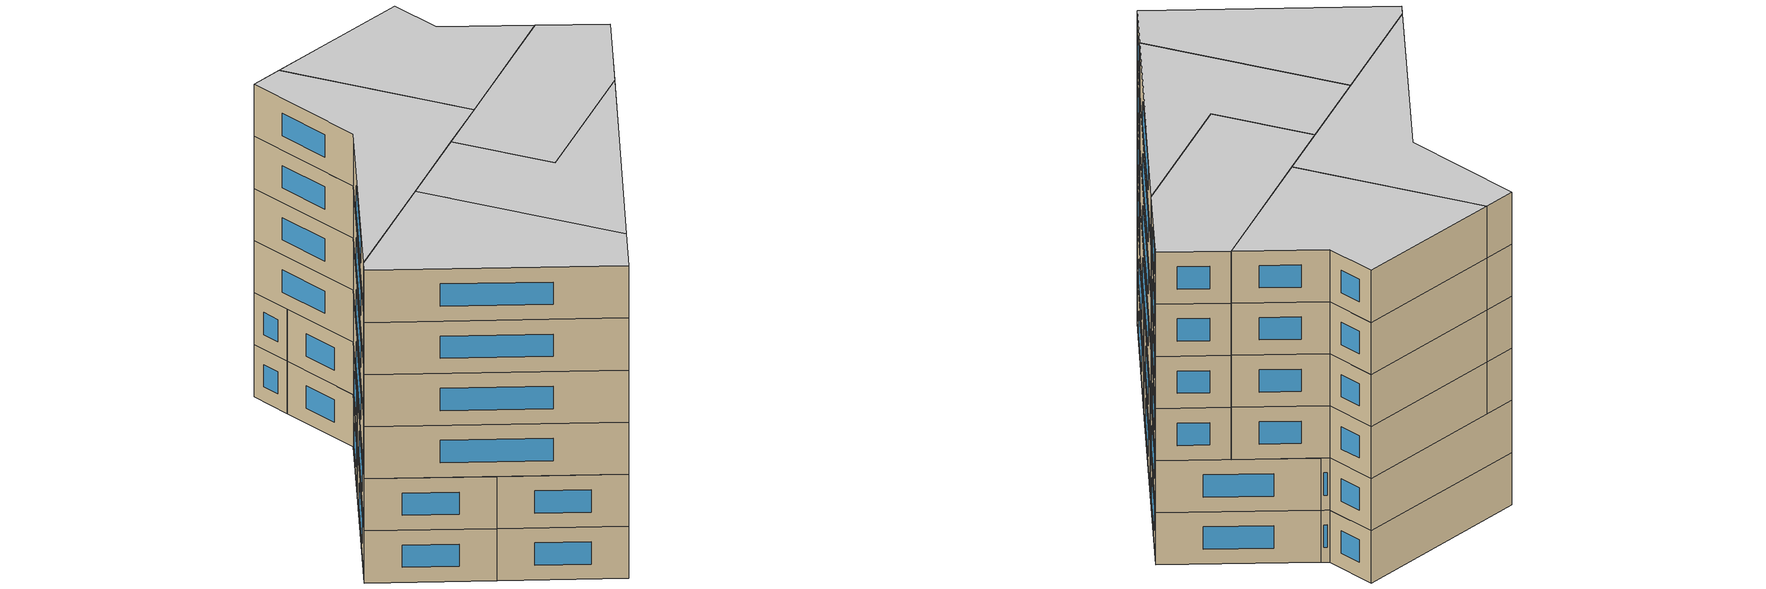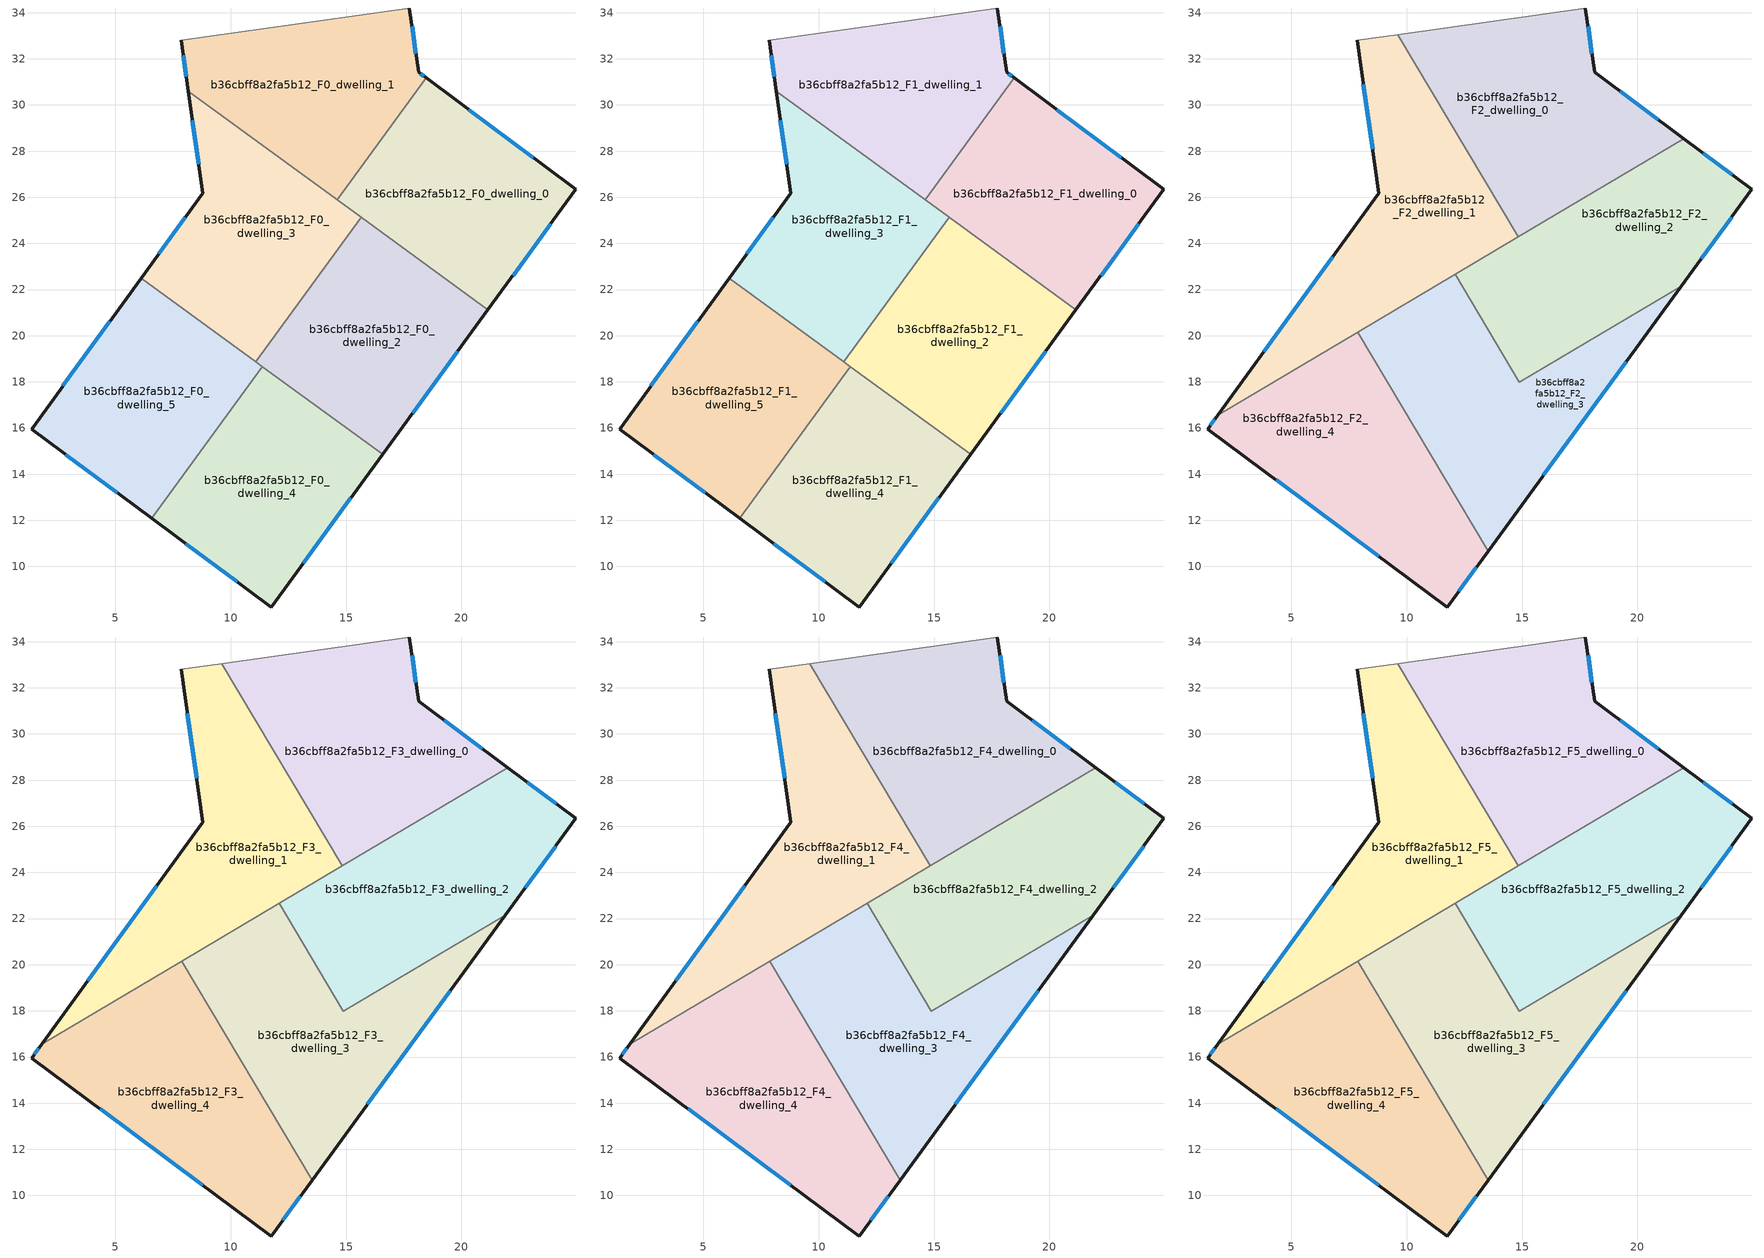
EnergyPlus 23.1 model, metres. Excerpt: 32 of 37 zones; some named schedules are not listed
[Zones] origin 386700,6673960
b36cbff8a2fa5b12_F0_dwelling_0
 floor ground (EU_floor_Construction): 24.96,26.34 21.15,21.12 14.61,25.88 18.47,31.18 z0
 wall outside (EU_wall_Construction): 21.15,21.12 24.96,26.34 18.47,31.18 z0:3
 wall to b36cbff8a2fa5b12_F0_dwelling_1 (EU_wall_Construction): 18.47,31.18 14.61,25.88 z0:3
 wall to b36cbff8a2fa5b12_F0_dwelling_2 (EU_wall_Construction): 15.65,25.12 21.15,21.12 z0:3
 wall to b36cbff8a2fa5b12_F0_dwelling_3 (EU_wall_Construction): 14.61,25.88 15.65,25.12 z0:3
 window (EU_Window_Construction): 23.1,27.72 20.32,29.79 / 22.24,22.61 23.87,24.85 z0.86:2.14
b36cbff8a2fa5b12_F0_dwelling_1
 floor ground (EU_floor_Construction): 17.74,34.2 18.14,31.42 18.47,31.18 14.61,25.88 8.16,30.59 7.84,32.79 z0
 wall outside (EU_wall_Construction): 18.47,31.18 18.14,31.42 17.74,34.2 / 7.84,32.79 8.16,30.59 z0:3
 wall adiabatic (EU_wall_Construction): 17.74,34.2 7.84,32.79 z0:3
 wall to b36cbff8a2fa5b12_F0_dwelling_3 (EU_wall_Construction): 8.16,30.59 14.61,25.88 z0:3
 window (EU_Window_Construction): 18.37,31.25 18.23,31.35 / 7.93,32.16 8.07,31.22 / 18.03,32.22 17.86,33.41 z0.86:2.14
b36cbff8a2fa5b12_F0_dwelling_2
 floor ground (EU_floor_Construction): 21.15,21.12 16.59,14.86 11.09,18.87 15.65,25.12 z0
 wall outside (EU_wall_Construction): 16.59,14.86 21.15,21.12 z0:3
 wall to b36cbff8a2fa5b12_F0_dwelling_3 (EU_wall_Construction): 15.65,25.12 11.09,18.87 z0:3
 wall to b36cbff8a2fa5b12_F0_dwelling_4 (EU_wall_Construction): 11.37,18.66 16.59,14.86 z0:3
 wall to b36cbff8a2fa5b12_F0_dwelling_5 (EU_wall_Construction): 11.09,18.87 11.37,18.66 z0:3
 window (EU_Window_Construction): 17.89,16.65 19.84,19.33 z0.86:2.14
b36cbff8a2fa5b12_F0_dwelling_3
 floor ground (EU_floor_Construction): 15.65,25.12 11.09,18.87 6.11,22.5 8.79,26.18 8.16,30.59 z0
 wall outside (EU_wall_Construction): 8.16,30.59 8.79,26.18 6.11,22.5 z0:3
 wall to b36cbff8a2fa5b12_F0_dwelling_5 (EU_wall_Construction): 6.11,22.5 11.09,18.87 z0:3
 window (EU_Window_Construction): 8.34,29.33 8.61,27.44 / 8.02,25.13 6.88,23.55 z0.86:2.14
b36cbff8a2fa5b12_F0_dwelling_4
 floor ground (EU_floor_Construction): 16.59,14.86 11.76,8.24 6.58,12.09 11.37,18.66 z0
 wall outside (EU_wall_Construction): 6.58,12.09 11.76,8.24 16.59,14.86 z0:3
 wall to b36cbff8a2fa5b12_F0_dwelling_5 (EU_wall_Construction): 11.37,18.66 6.58,12.09 z0:3
 window (EU_Window_Construction): 8.06,10.99 10.28,9.34 / 13.14,10.13 15.21,12.97 z0.86:2.14
b36cbff8a2fa5b12_F0_dwelling_5
 floor ground (EU_floor_Construction): 11.37,18.66 6.58,12.09 1.37,15.95 6.11,22.5 z0
 wall outside (EU_wall_Construction): 6.11,22.5 1.37,15.95 6.58,12.09 z0:3
 window (EU_Window_Construction): 2.86,14.85 5.09,13.19 / 4.76,20.63 2.72,17.82 z0.86:2.14
b36cbff8a2fa5b12_F1_dwelling_0
 floor to b36cbff8a2fa5b12_F0_dwelling_0 (EU_floor_Construction): 24.96,26.34 21.15,21.12 14.61,25.88 18.47,31.18 z3
 wall outside (EU_wall_Construction): 21.15,21.12 24.96,26.34 18.47,31.18 z3:6
 wall to b36cbff8a2fa5b12_F1_dwelling_1 (EU_wall_Construction): 18.47,31.18 14.61,25.88 z3:6
 wall to b36cbff8a2fa5b12_F1_dwelling_2 (EU_wall_Construction): 15.65,25.12 21.15,21.12 z3:6
 wall to b36cbff8a2fa5b12_F1_dwelling_3 (EU_wall_Construction): 14.61,25.88 15.65,25.12 z3:6
 window (EU_Window_Construction): 23.1,27.72 20.32,29.79 / 22.24,22.61 23.87,24.85 z3.86:5.14
b36cbff8a2fa5b12_F1_dwelling_1
 floor to b36cbff8a2fa5b12_F0_dwelling_1 (EU_floor_Construction): 17.74,34.2 18.14,31.42 18.47,31.18 14.61,25.88 8.16,30.59 7.84,32.79 z3
 wall outside (EU_wall_Construction): 18.47,31.18 18.14,31.42 17.74,34.2 / 7.84,32.79 8.16,30.59 z3:6
 wall adiabatic (EU_wall_Construction): 17.74,34.2 7.84,32.79 z3:6
 wall to b36cbff8a2fa5b12_F1_dwelling_3 (EU_wall_Construction): 8.16,30.59 14.61,25.88 z3:6
 window (EU_Window_Construction): 18.37,31.25 18.23,31.35 / 7.93,32.16 8.07,31.22 / 18.03,32.22 17.86,33.41 z3.86:5.14
b36cbff8a2fa5b12_F1_dwelling_2
 floor to b36cbff8a2fa5b12_F0_dwelling_2 (EU_floor_Construction): 21.15,21.12 16.59,14.86 11.09,18.87 15.65,25.12 z3
 wall outside (EU_wall_Construction): 16.59,14.86 21.15,21.12 z3:6
 wall to b36cbff8a2fa5b12_F1_dwelling_3 (EU_wall_Construction): 15.65,25.12 11.09,18.87 z3:6
 wall to b36cbff8a2fa5b12_F1_dwelling_4 (EU_wall_Construction): 11.37,18.66 16.59,14.86 z3:6
 wall to b36cbff8a2fa5b12_F1_dwelling_5 (EU_wall_Construction): 11.09,18.87 11.37,18.66 z3:6
 window (EU_Window_Construction): 17.89,16.65 19.84,19.33 z3.86:5.14
b36cbff8a2fa5b12_F1_dwelling_3
 floor to b36cbff8a2fa5b12_F0_dwelling_3 (EU_floor_Construction): 15.65,25.12 11.09,18.87 6.11,22.5 8.79,26.18 8.16,30.59 z3
 wall outside (EU_wall_Construction): 8.16,30.59 8.79,26.18 6.11,22.5 z3:6
 wall to b36cbff8a2fa5b12_F1_dwelling_5 (EU_wall_Construction): 6.11,22.5 11.09,18.87 z3:6
 window (EU_Window_Construction): 8.34,29.33 8.61,27.44 / 8.02,25.13 6.88,23.55 z3.86:5.14
b36cbff8a2fa5b12_F1_dwelling_4
 floor to b36cbff8a2fa5b12_F0_dwelling_4 (EU_floor_Construction): 16.59,14.86 11.76,8.24 6.58,12.09 11.37,18.66 z3
 wall outside (EU_wall_Construction): 6.58,12.09 11.76,8.24 16.59,14.86 z3:6
 wall to b36cbff8a2fa5b12_F1_dwelling_5 (EU_wall_Construction): 11.37,18.66 6.58,12.09 z3:6
 window (EU_Window_Construction): 8.06,10.99 10.28,9.34 / 13.14,10.13 15.21,12.97 z3.86:5.14
b36cbff8a2fa5b12_F1_dwelling_5
 floor to b36cbff8a2fa5b12_F0_dwelling_5 (EU_floor_Construction): 11.37,18.66 6.58,12.09 1.37,15.95 6.11,22.5 z3
 wall outside (EU_wall_Construction): 6.11,22.5 1.37,15.95 6.58,12.09 z3:6
 window (EU_Window_Construction): 2.86,14.85 5.09,13.19 / 4.76,20.63 2.72,17.82 z3.86:5.14
b36cbff8a2fa5b12_F2_dwelling_0
 floor to b36cbff8a2fa5b12_F1_dwelling_1 (EU_floor_Construction): 17.74,34.2 18.14,31.42 18.47,31.18 14.61,25.88 13.31,26.83 9.62,33.05 z6
 floor to b36cbff8a2fa5b12_F1_dwelling_0 (EU_floor_Construction): 22,28.54 15.92,24.93 14.61,25.88 18.47,31.18 z6
 floor to b36cbff8a2fa5b12_F1_dwelling_2 (EU_floor_Construction): 15.92,24.93 15.2,24.5 15.65,25.12 z6
 floor to b36cbff8a2fa5b12_F1_dwelling_3 (EU_floor_Construction): 15.65,25.12 15.2,24.5 14.82,24.28 13.31,26.83 z6
 wall outside (EU_wall_Construction): 22,28.54 18.14,31.42 17.74,34.2 z6:9
 wall to b36cbff8a2fa5b12_F2_dwelling_1 (EU_wall_Construction): 9.62,33.05 14.82,24.28 z6:9
 wall adiabatic (EU_wall_Construction): 17.74,34.2 9.62,33.05 z6:9
 wall to b36cbff8a2fa5b12_F2_dwelling_2 (EU_wall_Construction): 14.82,24.28 22,28.54 z6:9
 window (EU_Window_Construction): 20.9,29.36 19.24,30.6 / 18.03,32.22 17.86,33.41 z6.86:8.14
b36cbff8a2fa5b12_F2_dwelling_1
 floor to b36cbff8a2fa5b12_F1_dwelling_3 (EU_floor_Construction): 13.31,26.83 14.82,24.28 8.67,20.63 6.12,22.5 8.79,26.18 8.16,30.59 z6
 floor to b36cbff8a2fa5b12_F1_dwelling_1 (EU_floor_Construction): 9.62,33.05 13.31,26.83 8.16,30.59 7.84,32.79 z6
 floor to b36cbff8a2fa5b12_F1_dwelling_5 (EU_floor_Construction): 8.67,20.63 1.8,16.55 6.12,22.5 z6
 wall outside (EU_wall_Construction): 7.84,32.79 8.79,26.18 1.8,16.55 z6:9
 wall adiabatic (EU_wall_Construction): 9.62,33.05 7.84,32.79 z6:9
 wall to b36cbff8a2fa5b12_F2_dwelling_4 (EU_wall_Construction): 1.8,16.55 7.88,20.16 z6:9
 wall to b36cbff8a2fa5b12_F2_dwelling_3 (EU_wall_Construction): 7.89,20.16 12.09,22.66 z6:9
 wall to b36cbff8a2fa5b12_F2_dwelling_2 (EU_wall_Construction): 12.09,22.66 14.82,24.28 z6:9
 window (EU_Window_Construction): 8.11,30.91 8.52,28.07 / 6.79,23.43 3.8,19.3 z6.86:8.14
b36cbff8a2fa5b12_F2_dwelling_2
 floor to b36cbff8a2fa5b12_F1_dwelling_0 (EU_floor_Construction): 24.96,26.34 21.9,22.14 20.71,21.44 15.92,24.93 22,28.54 z6
 floor to b36cbff8a2fa5b12_F1_dwelling_2 (EU_floor_Construction): 20.71,21.44 14.87,17.97 12.88,21.33 15.19,24.5 15.92,24.93 z6
 floor to b36cbff8a2fa5b12_F1_dwelling_3 (EU_floor_Construction): 15.19,24.5 12.88,21.33 12.09,22.66 z6
 wall outside (EU_wall_Construction): 21.9,22.14 24.96,26.34 22,28.54 z6:9
 wall to b36cbff8a2fa5b12_F2_dwelling_3 (EU_wall_Construction): 12.09,22.66 14.87,17.97 21.9,22.14 z6:9
 window (EU_Window_Construction): 22.77,23.34 24.08,25.14 / 24.11,26.97 22.85,27.91 z6.86:8.14
b36cbff8a2fa5b12_F2_dwelling_3
 floor to b36cbff8a2fa5b12_F1_dwelling_2 (EU_floor_Construction): 21.15,21.12 16.59,14.86 11.09,18.87 12.88,21.33 14.87,17.97 20.71,21.44 z6
 floor to b36cbff8a2fa5b12_F1_dwelling_0 (EU_floor_Construction): 21.9,22.14 21.15,21.12 20.71,21.44 z6
 floor to b36cbff8a2fa5b12_F1_dwelling_3 (EU_floor_Construction): 12.09,22.66 12.88,21.33 11.09,18.87 8.67,20.63 z6
 floor to b36cbff8a2fa5b12_F1_dwelling_4 (EU_floor_Construction): 16.59,14.86 13.52,10.66 9.94,16.7 11.37,18.66 z6
 floor to b36cbff8a2fa5b12_F1_dwelling_5 (EU_floor_Construction): 11.37,18.66 9.94,16.7 7.89,20.16 8.67,20.63 z6
 wall outside (EU_wall_Construction): 13.52,10.66 21.9,22.14 z6:9
 wall to b36cbff8a2fa5b12_F2_dwelling_4 (EU_wall_Construction): 7.89,20.16 13.52,10.66 z6:9
 window (EU_Window_Construction): 15.92,13.94 19.51,18.86 z6.86:8.14
b36cbff8a2fa5b12_F2_dwelling_4
 floor to b36cbff8a2fa5b12_F1_dwelling_4 (EU_floor_Construction): 9.94,16.7 13.52,10.66 11.76,8.24 6.58,12.09 z6
 floor to b36cbff8a2fa5b12_F1_dwelling_5 (EU_floor_Construction): 7.89,20.16 9.94,16.7 6.58,12.09 1.37,15.95 1.8,16.55 z6
 wall outside (EU_wall_Construction): 1.8,16.55 1.37,15.95 11.76,8.24 13.52,10.66 z6:9
 window (EU_Window_Construction): 12.26,8.93 13.02,9.97 / 4.34,13.75 8.79,10.45 / 1.68,16.38 1.49,16.12 z6.86:8.14
b36cbff8a2fa5b12_F3_dwelling_0
 floor to b36cbff8a2fa5b12_F2_dwelling_0 (EU_floor_Construction): 17.74,34.2 18.14,31.42 22,28.54 14.82,24.28 9.62,33.05 z9
 wall outside (EU_wall_Construction): 22,28.54 18.14,31.42 17.74,34.2 z9:12
 wall to b36cbff8a2fa5b12_F3_dwelling_1 (EU_wall_Construction): 9.62,33.05 14.82,24.28 z9:12
 wall adiabatic (EU_wall_Construction): 17.74,34.2 9.62,33.05 z9:12
 wall to b36cbff8a2fa5b12_F3_dwelling_2 (EU_wall_Construction): 14.82,24.28 22,28.54 z9:12
 window (EU_Window_Construction): 20.9,29.36 19.24,30.6 / 18.03,32.22 17.86,33.41 z9.86:11.14
b36cbff8a2fa5b12_F3_dwelling_1
 floor to b36cbff8a2fa5b12_F2_dwelling_1 (EU_floor_Construction): 9.62,33.05 14.82,24.28 1.8,16.55 8.79,26.18 7.84,32.79 z9
 wall outside (EU_wall_Construction): 7.84,32.79 8.79,26.18 1.8,16.55 z9:12
 wall adiabatic (EU_wall_Construction): 9.62,33.05 7.84,32.79 z9:12
 wall to b36cbff8a2fa5b12_F3_dwelling_4 (EU_wall_Construction): 1.8,16.55 7.88,20.16 z9:12
 wall to b36cbff8a2fa5b12_F3_dwelling_3 (EU_wall_Construction): 7.89,20.16 12.09,22.66 z9:12
 wall to b36cbff8a2fa5b12_F3_dwelling_2 (EU_wall_Construction): 12.09,22.66 14.82,24.28 z9:12
 window (EU_Window_Construction): 8.11,30.91 8.52,28.07 / 6.79,23.43 3.8,19.3 z9.86:11.14
b36cbff8a2fa5b12_F3_dwelling_2
 floor to b36cbff8a2fa5b12_F2_dwelling_2 (EU_floor_Construction): 24.96,26.34 21.9,22.14 14.87,17.97 12.09,22.66 22,28.54 z9
 wall outside (EU_wall_Construction): 21.9,22.14 24.96,26.34 22,28.54 z9:12
 wall to b36cbff8a2fa5b12_F3_dwelling_3 (EU_wall_Construction): 12.09,22.66 14.87,17.97 21.9,22.14 z9:12
 window (EU_Window_Construction): 22.77,23.34 24.08,25.14 / 24.11,26.97 22.85,27.91 z9.86:11.14
b36cbff8a2fa5b12_F3_dwelling_3
 floor to b36cbff8a2fa5b12_F2_dwelling_3 (EU_floor_Construction): 21.9,22.14 13.52,10.66 7.89,20.16 12.09,22.66 14.87,17.97 z9
 wall outside (EU_wall_Construction): 13.52,10.66 21.9,22.14 z9:12
 wall to b36cbff8a2fa5b12_F3_dwelling_4 (EU_wall_Construction): 7.89,20.16 13.52,10.66 z9:12
 window (EU_Window_Construction): 15.92,13.94 19.51,18.86 z9.86:11.14
b36cbff8a2fa5b12_F3_dwelling_4
 floor to b36cbff8a2fa5b12_F2_dwelling_4 (EU_floor_Construction): 7.89,20.16 13.52,10.66 11.76,8.24 1.37,15.95 1.8,16.55 z9
 wall outside (EU_wall_Construction): 1.8,16.55 1.37,15.95 11.76,8.24 13.52,10.66 z9:12
 window (EU_Window_Construction): 12.26,8.93 13.02,9.97 / 4.34,13.75 8.79,10.45 / 1.68,16.38 1.49,16.12 z9.86:11.14
b36cbff8a2fa5b12_F4_dwelling_0
 floor to b36cbff8a2fa5b12_F3_dwelling_0 (EU_floor_Construction): 17.74,34.2 18.14,31.42 22,28.54 14.82,24.28 9.62,33.05 z12
 wall outside (EU_wall_Construction): 22,28.54 18.14,31.42 17.74,34.2 z12:15
 wall to b36cbff8a2fa5b12_F4_dwelling_1 (EU_wall_Construction): 9.62,33.05 14.82,24.28 z12:15
 wall adiabatic (EU_wall_Construction): 17.74,34.2 9.62,33.05 z12:15
 wall to b36cbff8a2fa5b12_F4_dwelling_2 (EU_wall_Construction): 14.82,24.28 22,28.54 z12:15
 window (EU_Window_Construction): 20.9,29.36 19.24,30.6 / 18.03,32.22 17.86,33.41 z12.86:14.14
b36cbff8a2fa5b12_F4_dwelling_1
 floor to b36cbff8a2fa5b12_F3_dwelling_1 (EU_floor_Construction): 9.62,33.05 14.82,24.28 1.8,16.55 8.79,26.18 7.84,32.79 z12
 wall outside (EU_wall_Construction): 7.84,32.79 8.79,26.18 1.8,16.55 z12:15
 wall adiabatic (EU_wall_Construction): 9.62,33.05 7.84,32.79 z12:15
 wall to b36cbff8a2fa5b12_F4_dwelling_4 (EU_wall_Construction): 1.8,16.55 7.88,20.16 z12:15
 wall to b36cbff8a2fa5b12_F4_dwelling_3 (EU_wall_Construction): 7.89,20.16 12.09,22.66 z12:15
 wall to b36cbff8a2fa5b12_F4_dwelling_2 (EU_wall_Construction): 12.09,22.66 14.82,24.28 z12:15
 window (EU_Window_Construction): 8.11,30.91 8.52,28.07 / 6.79,23.43 3.8,19.3 z12.86:14.14
b36cbff8a2fa5b12_F4_dwelling_2
 floor to b36cbff8a2fa5b12_F3_dwelling_2 (EU_floor_Construction): 24.96,26.34 21.9,22.14 14.87,17.97 12.09,22.66 22,28.54 z12
 wall outside (EU_wall_Construction): 21.9,22.14 24.96,26.34 22,28.54 z12:15
 wall to b36cbff8a2fa5b12_F4_dwelling_3 (EU_wall_Construction): 12.09,22.66 14.87,17.97 21.9,22.14 z12:15
 window (EU_Window_Construction): 22.77,23.34 24.08,25.14 / 24.11,26.97 22.85,27.91 z12.86:14.14
b36cbff8a2fa5b12_F4_dwelling_3
 floor to b36cbff8a2fa5b12_F3_dwelling_3 (EU_floor_Construction): 21.9,22.14 13.52,10.66 7.89,20.16 12.09,22.66 14.87,17.97 z12
 wall outside (EU_wall_Construction): 13.52,10.66 21.9,22.14 z12:15
 wall to b36cbff8a2fa5b12_F4_dwelling_4 (EU_wall_Construction): 7.89,20.16 13.52,10.66 z12:15
 window (EU_Window_Construction): 15.92,13.94 19.51,18.86 z12.86:14.14
b36cbff8a2fa5b12_F4_dwelling_4
 floor to b36cbff8a2fa5b12_F3_dwelling_4 (EU_floor_Construction): 7.89,20.16 13.52,10.66 11.76,8.24 1.37,15.95 1.8,16.55 z12
 wall outside (EU_wall_Construction): 1.8,16.55 1.37,15.95 11.76,8.24 13.52,10.66 z12:15
 window (EU_Window_Construction): 12.26,8.93 13.02,9.97 / 4.34,13.75 8.79,10.45 / 1.68,16.38 1.49,16.12 z12.86:14.14
b36cbff8a2fa5b12_F5_dwelling_0
 floor to b36cbff8a2fa5b12_F4_dwelling_0 (EU_floor_Construction): 17.74,34.2 18.14,31.42 22,28.54 14.82,24.28 9.62,33.05 z15
 wall outside (EU_wall_Construction): 22,28.54 18.14,31.42 17.74,34.2 z15:18
 wall to b36cbff8a2fa5b12_F5_dwelling_1 (EU_wall_Construction): 9.62,33.05 14.82,24.28 z15:18
 wall adiabatic (EU_wall_Construction): 17.74,34.2 9.62,33.05 z15:18
 wall to b36cbff8a2fa5b12_F5_dwelling_2 (EU_wall_Construction): 14.82,24.28 22,28.54 z15:18
 window (EU_Window_Construction): 20.9,29.36 19.24,30.6 / 18.03,32.22 17.86,33.41 z15.86:17.14
 ceiling to b36cbff8a2fa5b12_F6_dwelling_0 (EU_floor_Construction): 22,28.54 18.14,31.42 17.74,34.2 9.62,33.05 14.82,24.28 z18
b36cbff8a2fa5b12_F5_dwelling_1
 floor to b36cbff8a2fa5b12_F4_dwelling_1 (EU_floor_Construction): 9.62,33.05 14.82,24.28 1.8,16.55 8.79,26.18 7.84,32.79 z15
 wall outside (EU_wall_Construction): 7.84,32.79 8.79,26.18 1.8,16.55 z15:18
 wall adiabatic (EU_wall_Construction): 9.62,33.05 7.84,32.79 z15:18
 wall to b36cbff8a2fa5b12_F5_dwelling_4 (EU_wall_Construction): 1.8,16.55 7.88,20.16 z15:18
 wall to b36cbff8a2fa5b12_F5_dwelling_3 (EU_wall_Construction): 7.89,20.16 12.09,22.66 z15:18
 wall to b36cbff8a2fa5b12_F5_dwelling_2 (EU_wall_Construction): 12.09,22.66 14.82,24.28 z15:18
 window (EU_Window_Construction): 8.11,30.91 8.52,28.07 / 6.79,23.43 3.8,19.3 z15.86:17.14
 ceiling to b36cbff8a2fa5b12_F6_dwelling_1 (EU_floor_Construction): 14.82,24.28 9.62,33.05 7.84,32.79 8.79,26.18 1.8,16.55 z18
b36cbff8a2fa5b12_F5_dwelling_2
 floor to b36cbff8a2fa5b12_F4_dwelling_2 (EU_floor_Construction): 24.96,26.34 21.9,22.14 14.87,17.97 12.09,22.66 22,28.54 z15
 wall outside (EU_wall_Construction): 21.9,22.14 24.96,26.34 22,28.54 z15:18
 wall to b36cbff8a2fa5b12_F5_dwelling_3 (EU_wall_Construction): 12.09,22.66 14.87,17.97 21.9,22.14 z15:18
 window (EU_Window_Construction): 22.77,23.34 24.08,25.14 / 24.11,26.97 22.85,27.91 z15.86:17.14
 ceiling to b36cbff8a2fa5b12_F6_dwelling_2 (EU_floor_Construction): 21.9,22.14 24.96,26.34 22,28.54 12.09,22.66 14.87,17.97 z18
b36cbff8a2fa5b12_F5_dwelling_3
 floor to b36cbff8a2fa5b12_F4_dwelling_3 (EU_floor_Construction): 21.9,22.14 13.52,10.66 7.89,20.16 12.09,22.66 14.87,17.97 z15
 wall outside (EU_wall_Construction): 13.52,10.66 21.9,22.14 z15:18
 wall to b36cbff8a2fa5b12_F5_dwelling_4 (EU_wall_Construction): 7.89,20.16 13.52,10.66 z15:18
 window (EU_Window_Construction): 15.92,13.94 19.51,18.86 z15.86:17.14
 ceiling to b36cbff8a2fa5b12_F6_dwelling_3 (EU_floor_Construction): 13.52,10.66 21.9,22.14 14.87,17.97 12.09,22.66 7.89,20.16 z18
b36cbff8a2fa5b12_F5_dwelling_4
 floor to b36cbff8a2fa5b12_F4_dwelling_4 (EU_floor_Construction): 7.89,20.16 13.52,10.66 11.76,8.24 1.37,15.95 1.8,16.55 z15
 wall outside (EU_wall_Construction): 1.8,16.55 1.37,15.95 11.76,8.24 13.52,10.66 z15:18
 window (EU_Window_Construction): 12.26,8.93 13.02,9.97 / 4.34,13.75 8.79,10.45 / 1.68,16.38 1.49,16.12 z15.86:17.14
 ceiling to b36cbff8a2fa5b12_F6_dwelling_4 (EU_floor_Construction): 11.76,8.24 13.52,10.66 7.89,20.16 1.8,16.55 1.37,15.95 z18
[Building]
EU S2 Campaign: North Axis=0; Terrain=City; Solar Distribution=FullExterior
[Site:Location]
Helsinki-Vantaa.AP: Latitude=60.317; Longitude=24.963; Time Zone=2; Elevation=54.6
[SizingPeriod:WeatherFileDays]
AnnualSizingPeriod: Begin Month=1; Begin Day of Month=1; End Month=12; End Day of Month=31; Day of Week for Start Day=Monday; Use Weather File Daylight Saving Period=No; Use Weather File Rain and Snow Indicators=No
[MATERIAL]
EU_InternalMass_Material: Roughness=MediumRough; Thickness=0.1; Conductivity=1; Density=1800; Specific Heat=900; Thermal Absorptance=0.9; Solar Absorptance=0.7; Visible Absorptance=0.7
[MATERIAL:NOMASS] Roughness=MediumRough; Thermal Absorptance=0.9; Solar Absorptance=0.7; Visible Absorptance=0.7
Name | Thermal Resistance
EU_wall_NoMass | 1.10183
EU_floor_NoMass | 1.70606
[WINDOWMATERIAL:SIMPLEGLAZINGSYSTEM]
EU_Window_SimpleGlazing: UFactor=3.11035; Solar Heat Gain Coefficient=0.8; Visible Transmittance=0.8
[CONSTRUCTION]
EU_wall_Construction: EU_wall_NoMass
EU_floor_Construction: EU_floor_NoMass
EU_Window_Construction: EU_Window_SimpleGlazing
EU_InternalMass_Construction: EU_InternalMass_Material
[ZONE] Type=1; Multiplier=1; Ceiling Height=autocalculate; Floor Area=autocalculate; Part of Total Floor Area=Yes
Name | Volume
b36cbff8a2fa5b12_F0_dwelling_0; b36cbff8a2fa5b12_F1_dwelling_0; b36cbff8a2fa5b12_F0_dwelling_1; b36cbff8a2fa5b12_F1_dwelling_1 | 158.046
b36cbff8a2fa5b12_F2_dwelling_0; b36cbff8a2fa5b12_F3_dwelling_0; b36cbff8a2fa5b12_F4_dwelling_0; b36cbff8a2fa5b12_F5_dwelling_0 | 189.639
b36cbff8a2fa5b12_F2_dwelling_1; b36cbff8a2fa5b12_F3_dwelling_1; b36cbff8a2fa5b12_F4_dwelling_1; b36cbff8a2fa5b12_F5_dwelling_1 | 189.635
b36cbff8a2fa5b12_F0_dwelling_2; b36cbff8a2fa5b12_F1_dwelling_2 | 158.048
b36cbff8a2fa5b12_F2_dwelling_2; b36cbff8a2fa5b12_F3_dwelling_2; b36cbff8a2fa5b12_F4_dwelling_2; b36cbff8a2fa5b12_F5_dwelling_2 | 189.636
b36cbff8a2fa5b12_F0_dwelling_3; b36cbff8a2fa5b12_F1_dwelling_3 | 158.041
b36cbff8a2fa5b12_F2_dwelling_3; b36cbff8a2fa5b12_F3_dwelling_3; b36cbff8a2fa5b12_F4_dwelling_3; b36cbff8a2fa5b12_F5_dwelling_3 | 189.664
b36cbff8a2fa5b12_F0_dwelling_4; b36cbff8a2fa5b12_F1_dwelling_4 | 158.039
b36cbff8a2fa5b12_F2_dwelling_4; b36cbff8a2fa5b12_F3_dwelling_4; b36cbff8a2fa5b12_F4_dwelling_4; b36cbff8a2fa5b12_F5_dwelling_4 | 189.63
b36cbff8a2fa5b12_F0_dwelling_5; b36cbff8a2fa5b12_F1_dwelling_5 | 158.045
[INTERNALMASS] Construction=EU_InternalMass_Construction
Name | Zone or ZoneList | Surface Area
b36cbff8a2fa5b12_F0_dwelling_0_EU_InternalMass | b36cbff8a2fa5b12_F0_dwelling_0 | 52.6797
b36cbff8a2fa5b12_F0_dwelling_1_EU_InternalMass | b36cbff8a2fa5b12_F0_dwelling_1 | 52.6846
b36cbff8a2fa5b12_F0_dwelling_2_EU_InternalMass | b36cbff8a2fa5b12_F0_dwelling_2 | 52.6817
b36cbff8a2fa5b12_F0_dwelling_3_EU_InternalMass | b36cbff8a2fa5b12_F0_dwelling_3 | 52.6796
b36cbff8a2fa5b12_F0_dwelling_4_EU_InternalMass | b36cbff8a2fa5b12_F0_dwelling_4 | 52.6783
b36cbff8a2fa5b12_F0_dwelling_5_EU_InternalMass | b36cbff8a2fa5b12_F0_dwelling_5 | 52.68
b36cbff8a2fa5b12_F1_dwelling_0_EU_InternalMass | b36cbff8a2fa5b12_F1_dwelling_0 | 52.6797
b36cbff8a2fa5b12_F1_dwelling_1_EU_InternalMass | b36cbff8a2fa5b12_F1_dwelling_1 | 52.6846
b36cbff8a2fa5b12_F1_dwelling_2_EU_InternalMass | b36cbff8a2fa5b12_F1_dwelling_2 | 52.6817
b36cbff8a2fa5b12_F1_dwelling_3_EU_InternalMass | b36cbff8a2fa5b12_F1_dwelling_3 | 52.6796
b36cbff8a2fa5b12_F1_dwelling_4_EU_InternalMass | b36cbff8a2fa5b12_F1_dwelling_4 | 52.6783
b36cbff8a2fa5b12_F1_dwelling_5_EU_InternalMass | b36cbff8a2fa5b12_F1_dwelling_5 | 52.68
b36cbff8a2fa5b12_F2_dwelling_0_EU_InternalMass | b36cbff8a2fa5b12_F2_dwelling_0 | 63.2129
b36cbff8a2fa5b12_F2_dwelling_1_EU_InternalMass | b36cbff8a2fa5b12_F2_dwelling_1 | 63.2143
b36cbff8a2fa5b12_F2_dwelling_2_EU_InternalMass | b36cbff8a2fa5b12_F2_dwelling_2 | 63.2118
b36cbff8a2fa5b12_F2_dwelling_3_EU_InternalMass | b36cbff8a2fa5b12_F2_dwelling_3 | 63.2209
b36cbff8a2fa5b12_F2_dwelling_4_EU_InternalMass | b36cbff8a2fa5b12_F2_dwelling_4 | 63.2095
b36cbff8a2fa5b12_F3_dwelling_0_EU_InternalMass | b36cbff8a2fa5b12_F3_dwelling_0 | 63.2129
b36cbff8a2fa5b12_F3_dwelling_1_EU_InternalMass | b36cbff8a2fa5b12_F3_dwelling_1 | 63.2143
b36cbff8a2fa5b12_F3_dwelling_2_EU_InternalMass | b36cbff8a2fa5b12_F3_dwelling_2 | 63.2118
b36cbff8a2fa5b12_F3_dwelling_3_EU_InternalMass | b36cbff8a2fa5b12_F3_dwelling_3 | 63.2209
b36cbff8a2fa5b12_F3_dwelling_4_EU_InternalMass | b36cbff8a2fa5b12_F3_dwelling_4 | 63.2095
b36cbff8a2fa5b12_F4_dwelling_0_EU_InternalMass | b36cbff8a2fa5b12_F4_dwelling_0 | 63.2129
b36cbff8a2fa5b12_F4_dwelling_1_EU_InternalMass | b36cbff8a2fa5b12_F4_dwelling_1 | 63.2143
b36cbff8a2fa5b12_F4_dwelling_2_EU_InternalMass | b36cbff8a2fa5b12_F4_dwelling_2 | 63.2118
b36cbff8a2fa5b12_F4_dwelling_3_EU_InternalMass | b36cbff8a2fa5b12_F4_dwelling_3 | 63.2209
b36cbff8a2fa5b12_F4_dwelling_4_EU_InternalMass | b36cbff8a2fa5b12_F4_dwelling_4 | 63.2095
b36cbff8a2fa5b12_F5_dwelling_0_EU_InternalMass | b36cbff8a2fa5b12_F5_dwelling_0 | 63.2129
b36cbff8a2fa5b12_F5_dwelling_1_EU_InternalMass | b36cbff8a2fa5b12_F5_dwelling_1 | 63.2143
b36cbff8a2fa5b12_F5_dwelling_2_EU_InternalMass | b36cbff8a2fa5b12_F5_dwelling_2 | 63.2118
b36cbff8a2fa5b12_F5_dwelling_3_EU_InternalMass | b36cbff8a2fa5b12_F5_dwelling_3 | 63.2209
b36cbff8a2fa5b12_F5_dwelling_4_EU_InternalMass | b36cbff8a2fa5b12_F5_dwelling_4 | 63.2095
[OTHEREQUIPMENT] Fuel Type=Electricity; Design Level Calculation Method=Watts/Area; Power per Zone Floor Area=1; Fraction Latent=0; Fraction Radiant=0; Fraction Lost=0; Carbon Dioxide Generation Rate=0; EndUse Subcategory=EU_Step8_InternalGains
Name | Zone or ZoneList or Space or SpaceList | Schedule
EU_Step8_InternalGain_b36cbff8a2fa5b12_F0_dwelling_0_f000 | b36cbff8a2fa5b12_F0_dwelling_0 | EU_Step8_GainSchedule_b36cbff8a2fa5b12_F0_dwelling_0_f000
EU_Step8_InternalGain_b36cbff8a2fa5b12_F0_dwelling_1_f000 | b36cbff8a2fa5b12_F0_dwelling_1 | EU_Step8_GainSchedule_b36cbff8a2fa5b12_F0_dwelling_1_f000
EU_Step8_InternalGain_b36cbff8a2fa5b12_F0_dwelling_2_f000 | b36cbff8a2fa5b12_F0_dwelling_2 | EU_Step8_GainSchedule_b36cbff8a2fa5b12_F0_dwelling_2_f000
EU_Step8_InternalGain_b36cbff8a2fa5b12_F0_dwelling_3_f000 | b36cbff8a2fa5b12_F0_dwelling_3 | EU_Step8_GainSchedule_b36cbff8a2fa5b12_F0_dwelling_3_f000
EU_Step8_InternalGain_b36cbff8a2fa5b12_F0_dwelling_4_f000 | b36cbff8a2fa5b12_F0_dwelling_4 | EU_Step8_GainSchedule_b36cbff8a2fa5b12_F0_dwelling_4_f000
EU_Step8_InternalGain_b36cbff8a2fa5b12_F0_dwelling_5_f000 | b36cbff8a2fa5b12_F0_dwelling_5 | EU_Step8_GainSchedule_b36cbff8a2fa5b12_F0_dwelling_5_f000
EU_Step8_InternalGain_b36cbff8a2fa5b12_F1_dwelling_0_f000 | b36cbff8a2fa5b12_F1_dwelling_0 | EU_Step8_GainSchedule_b36cbff8a2fa5b12_F1_dwelling_0_f000
EU_Step8_InternalGain_b36cbff8a2fa5b12_F1_dwelling_1_f000 | b36cbff8a2fa5b12_F1_dwelling_1 | EU_Step8_GainSchedule_b36cbff8a2fa5b12_F1_dwelling_1_f000
EU_Step8_InternalGain_b36cbff8a2fa5b12_F1_dwelling_2_f000 | b36cbff8a2fa5b12_F1_dwelling_2 | EU_Step8_GainSchedule_b36cbff8a2fa5b12_F1_dwelling_2_f000
EU_Step8_InternalGain_b36cbff8a2fa5b12_F1_dwelling_3_f000 | b36cbff8a2fa5b12_F1_dwelling_3 | EU_Step8_GainSchedule_b36cbff8a2fa5b12_F1_dwelling_3_f000
EU_Step8_InternalGain_b36cbff8a2fa5b12_F1_dwelling_4_f000 | b36cbff8a2fa5b12_F1_dwelling_4 | EU_Step8_GainSchedule_b36cbff8a2fa5b12_F1_dwelling_4_f000
EU_Step8_InternalGain_b36cbff8a2fa5b12_F1_dwelling_5_f000 | b36cbff8a2fa5b12_F1_dwelling_5 | EU_Step8_GainSchedule_b36cbff8a2fa5b12_F1_dwelling_5_f000
EU_Step8_InternalGain_b36cbff8a2fa5b12_F2_dwelling_0_f000 | b36cbff8a2fa5b12_F2_dwelling_0 | EU_Step8_GainSchedule_b36cbff8a2fa5b12_F2_dwelling_0_f000
EU_Step8_InternalGain_b36cbff8a2fa5b12_F2_dwelling_1_f000 | b36cbff8a2fa5b12_F2_dwelling_1 | EU_Step8_GainSchedule_b36cbff8a2fa5b12_F2_dwelling_1_f000
EU_Step8_InternalGain_b36cbff8a2fa5b12_F2_dwelling_2_f000 | b36cbff8a2fa5b12_F2_dwelling_2 | EU_Step8_GainSchedule_b36cbff8a2fa5b12_F2_dwelling_2_f000
EU_Step8_InternalGain_b36cbff8a2fa5b12_F2_dwelling_3_f000 | b36cbff8a2fa5b12_F2_dwelling_3 | EU_Step8_GainSchedule_b36cbff8a2fa5b12_F2_dwelling_3_f000
EU_Step8_InternalGain_b36cbff8a2fa5b12_F2_dwelling_4_f000 | b36cbff8a2fa5b12_F2_dwelling_4 | EU_Step8_GainSchedule_b36cbff8a2fa5b12_F2_dwelling_4_f000
EU_Step8_InternalGain_b36cbff8a2fa5b12_F3_dwelling_0_f000 | b36cbff8a2fa5b12_F3_dwelling_0 | EU_Step8_GainSchedule_b36cbff8a2fa5b12_F3_dwelling_0_f000
EU_Step8_InternalGain_b36cbff8a2fa5b12_F3_dwelling_1_f000 | b36cbff8a2fa5b12_F3_dwelling_1 | EU_Step8_GainSchedule_b36cbff8a2fa5b12_F3_dwelling_1_f000
EU_Step8_InternalGain_b36cbff8a2fa5b12_F3_dwelling_2_f000 | b36cbff8a2fa5b12_F3_dwelling_2 | EU_Step8_GainSchedule_b36cbff8a2fa5b12_F3_dwelling_2_f000
EU_Step8_InternalGain_b36cbff8a2fa5b12_F3_dwelling_3_f000 | b36cbff8a2fa5b12_F3_dwelling_3 | EU_Step8_GainSchedule_b36cbff8a2fa5b12_F3_dwelling_3_f000
EU_Step8_InternalGain_b36cbff8a2fa5b12_F3_dwelling_4_f000 | b36cbff8a2fa5b12_F3_dwelling_4 | EU_Step8_GainSchedule_b36cbff8a2fa5b12_F3_dwelling_4_f000
EU_Step8_InternalGain_b36cbff8a2fa5b12_F4_dwelling_0_f000 | b36cbff8a2fa5b12_F4_dwelling_0 | EU_Step8_GainSchedule_b36cbff8a2fa5b12_F4_dwelling_0_f000
EU_Step8_InternalGain_b36cbff8a2fa5b12_F4_dwelling_1_f000 | b36cbff8a2fa5b12_F4_dwelling_1 | EU_Step8_GainSchedule_b36cbff8a2fa5b12_F4_dwelling_1_f000
EU_Step8_InternalGain_b36cbff8a2fa5b12_F4_dwelling_2_f000 | b36cbff8a2fa5b12_F4_dwelling_2 | EU_Step8_GainSchedule_b36cbff8a2fa5b12_F4_dwelling_2_f000
EU_Step8_InternalGain_b36cbff8a2fa5b12_F4_dwelling_3_f000 | b36cbff8a2fa5b12_F4_dwelling_3 | EU_Step8_GainSchedule_b36cbff8a2fa5b12_F4_dwelling_3_f000
EU_Step8_InternalGain_b36cbff8a2fa5b12_F4_dwelling_4_f000 | b36cbff8a2fa5b12_F4_dwelling_4 | EU_Step8_GainSchedule_b36cbff8a2fa5b12_F4_dwelling_4_f000
EU_Step8_InternalGain_b36cbff8a2fa5b12_F5_dwelling_0_f000 | b36cbff8a2fa5b12_F5_dwelling_0 | EU_Step8_GainSchedule_b36cbff8a2fa5b12_F5_dwelling_0_f000
EU_Step8_InternalGain_b36cbff8a2fa5b12_F5_dwelling_1_f000 | b36cbff8a2fa5b12_F5_dwelling_1 | EU_Step8_GainSchedule_b36cbff8a2fa5b12_F5_dwelling_1_f000
EU_Step8_InternalGain_b36cbff8a2fa5b12_F5_dwelling_2_f000 | b36cbff8a2fa5b12_F5_dwelling_2 | EU_Step8_GainSchedule_b36cbff8a2fa5b12_F5_dwelling_2_f000
EU_Step8_InternalGain_b36cbff8a2fa5b12_F5_dwelling_3_f000 | b36cbff8a2fa5b12_F5_dwelling_3 | EU_Step8_GainSchedule_b36cbff8a2fa5b12_F5_dwelling_3_f000
EU_Step8_InternalGain_b36cbff8a2fa5b12_F5_dwelling_4_f000 | b36cbff8a2fa5b12_F5_dwelling_4 | EU_Step8_GainSchedule_b36cbff8a2fa5b12_F5_dwelling_4_f000
[ZONEVENTILATION:DESIGNFLOWRATE] Schedule=EU_AlwaysOn; Design Flow Rate Calculation Method=AirChanges/Hour; Air Changes per Hour=0.756316; Ventilation Type=Natural; Fan Pressure Rise=0; Fan Total Efficiency=1; Constant Term Coefficient=1; Temperature Term Coefficient=0; Velocity Term Coefficient=0; Velocity Squared Term Coefficient=0; Minimum Indoor Temperature=-100; Maximum Indoor Temperature=100; Delta Temperature=-100; Minimum Outdoor Temperature=-100; Maximum Outdoor Temperature=100; Maximum Wind Speed=40
Name | Zone or ZoneList or Space or SpaceList
EU_ConstantAir_b36cbff8a2fa5b12_F0_dwelling_0 | b36cbff8a2fa5b12_F0_dwelling_0
EU_ConstantAir_b36cbff8a2fa5b12_F0_dwelling_1 | b36cbff8a2fa5b12_F0_dwelling_1
EU_ConstantAir_b36cbff8a2fa5b12_F0_dwelling_2 | b36cbff8a2fa5b12_F0_dwelling_2
EU_ConstantAir_b36cbff8a2fa5b12_F0_dwelling_3 | b36cbff8a2fa5b12_F0_dwelling_3
EU_ConstantAir_b36cbff8a2fa5b12_F0_dwelling_4 | b36cbff8a2fa5b12_F0_dwelling_4
EU_ConstantAir_b36cbff8a2fa5b12_F0_dwelling_5 | b36cbff8a2fa5b12_F0_dwelling_5
EU_ConstantAir_b36cbff8a2fa5b12_F1_dwelling_0 | b36cbff8a2fa5b12_F1_dwelling_0
EU_ConstantAir_b36cbff8a2fa5b12_F1_dwelling_1 | b36cbff8a2fa5b12_F1_dwelling_1
EU_ConstantAir_b36cbff8a2fa5b12_F1_dwelling_2 | b36cbff8a2fa5b12_F1_dwelling_2
EU_ConstantAir_b36cbff8a2fa5b12_F1_dwelling_3 | b36cbff8a2fa5b12_F1_dwelling_3
EU_ConstantAir_b36cbff8a2fa5b12_F1_dwelling_4 | b36cbff8a2fa5b12_F1_dwelling_4
EU_ConstantAir_b36cbff8a2fa5b12_F1_dwelling_5 | b36cbff8a2fa5b12_F1_dwelling_5
EU_ConstantAir_b36cbff8a2fa5b12_F2_dwelling_0 | b36cbff8a2fa5b12_F2_dwelling_0
EU_ConstantAir_b36cbff8a2fa5b12_F2_dwelling_1 | b36cbff8a2fa5b12_F2_dwelling_1
EU_ConstantAir_b36cbff8a2fa5b12_F2_dwelling_2 | b36cbff8a2fa5b12_F2_dwelling_2
EU_ConstantAir_b36cbff8a2fa5b12_F2_dwelling_3 | b36cbff8a2fa5b12_F2_dwelling_3
EU_ConstantAir_b36cbff8a2fa5b12_F2_dwelling_4 | b36cbff8a2fa5b12_F2_dwelling_4
EU_ConstantAir_b36cbff8a2fa5b12_F3_dwelling_0 | b36cbff8a2fa5b12_F3_dwelling_0
EU_ConstantAir_b36cbff8a2fa5b12_F3_dwelling_1 | b36cbff8a2fa5b12_F3_dwelling_1
EU_ConstantAir_b36cbff8a2fa5b12_F3_dwelling_2 | b36cbff8a2fa5b12_F3_dwelling_2
EU_ConstantAir_b36cbff8a2fa5b12_F3_dwelling_3 | b36cbff8a2fa5b12_F3_dwelling_3
EU_ConstantAir_b36cbff8a2fa5b12_F3_dwelling_4 | b36cbff8a2fa5b12_F3_dwelling_4
EU_ConstantAir_b36cbff8a2fa5b12_F4_dwelling_0 | b36cbff8a2fa5b12_F4_dwelling_0
EU_ConstantAir_b36cbff8a2fa5b12_F4_dwelling_1 | b36cbff8a2fa5b12_F4_dwelling_1
EU_ConstantAir_b36cbff8a2fa5b12_F4_dwelling_2 | b36cbff8a2fa5b12_F4_dwelling_2
EU_ConstantAir_b36cbff8a2fa5b12_F4_dwelling_3 | b36cbff8a2fa5b12_F4_dwelling_3
EU_ConstantAir_b36cbff8a2fa5b12_F4_dwelling_4 | b36cbff8a2fa5b12_F4_dwelling_4
EU_ConstantAir_b36cbff8a2fa5b12_F5_dwelling_0 | b36cbff8a2fa5b12_F5_dwelling_0
EU_ConstantAir_b36cbff8a2fa5b12_F5_dwelling_1 | b36cbff8a2fa5b12_F5_dwelling_1
EU_ConstantAir_b36cbff8a2fa5b12_F5_dwelling_2 | b36cbff8a2fa5b12_F5_dwelling_2
EU_ConstantAir_b36cbff8a2fa5b12_F5_dwelling_3 | b36cbff8a2fa5b12_F5_dwelling_3
EU_ConstantAir_b36cbff8a2fa5b12_F5_dwelling_4 | b36cbff8a2fa5b12_F5_dwelling_4
[HVACTEMPLATE:ZONE:IDEALLOADSAIRSYSTEM] System Availability Schedule=EU_AlwaysOn; Maximum Heating Supply Air Temperature=50; Minimum Cooling Supply Air Temperature=13; Maximum Heating Supply Air Humidity Ratio=0.0156; Minimum Cooling Supply Air Humidity Ratio=0.0077; Heating Limit=NoLimit; Cooling Limit=NoLimit; Heating Availability Schedule=EU_AlwaysOn; Cooling Availability Schedule=EU_CoolingOff; Dehumidification Control Type=ConstantSensibleHeatRatio; Cooling Sensible Heat Ratio=0.7; Dehumidification Setpoint=60; Humidification Control Type=None; Humidification Setpoint=30; Outdoor Air Method=None; Outdoor Air Flow Rate per Person=0.00944; Outdoor Air Flow Rate per Zone Floor Area=0; Outdoor Air Flow Rate per Zone=0; Demand Controlled Ventilation Type=None; Outdoor Air Economizer Type=NoEconomizer; Heat Recovery Type=None; Sensible Heat Recovery Effectiveness=0.7; Latent Heat Recovery Effectiveness=0.65
Name | Template Thermostat
b36cbff8a2fa5b12_F0_dwelling_0 | EU_HeatOnly_b36cbff8a2fa5b12_F0_dwelling_0
b36cbff8a2fa5b12_F0_dwelling_1 | EU_HeatOnly_b36cbff8a2fa5b12_F0_dwelling_1
b36cbff8a2fa5b12_F0_dwelling_2 | EU_HeatOnly_b36cbff8a2fa5b12_F0_dwelling_2
b36cbff8a2fa5b12_F0_dwelling_3 | EU_HeatOnly_b36cbff8a2fa5b12_F0_dwelling_3
b36cbff8a2fa5b12_F0_dwelling_4 | EU_HeatOnly_b36cbff8a2fa5b12_F0_dwelling_4
b36cbff8a2fa5b12_F0_dwelling_5 | EU_HeatOnly_b36cbff8a2fa5b12_F0_dwelling_5
b36cbff8a2fa5b12_F1_dwelling_0 | EU_HeatOnly_b36cbff8a2fa5b12_F1_dwelling_0
b36cbff8a2fa5b12_F1_dwelling_1 | EU_HeatOnly_b36cbff8a2fa5b12_F1_dwelling_1
b36cbff8a2fa5b12_F1_dwelling_2 | EU_HeatOnly_b36cbff8a2fa5b12_F1_dwelling_2
b36cbff8a2fa5b12_F1_dwelling_3 | EU_HeatOnly_b36cbff8a2fa5b12_F1_dwelling_3
b36cbff8a2fa5b12_F1_dwelling_4 | EU_HeatOnly_b36cbff8a2fa5b12_F1_dwelling_4
b36cbff8a2fa5b12_F1_dwelling_5 | EU_HeatOnly_b36cbff8a2fa5b12_F1_dwelling_5
b36cbff8a2fa5b12_F2_dwelling_0 | EU_HeatOnly_b36cbff8a2fa5b12_F2_dwelling_0
b36cbff8a2fa5b12_F2_dwelling_1 | EU_HeatOnly_b36cbff8a2fa5b12_F2_dwelling_1
b36cbff8a2fa5b12_F2_dwelling_2 | EU_HeatOnly_b36cbff8a2fa5b12_F2_dwelling_2
b36cbff8a2fa5b12_F2_dwelling_3 | EU_HeatOnly_b36cbff8a2fa5b12_F2_dwelling_3
b36cbff8a2fa5b12_F2_dwelling_4 | EU_HeatOnly_b36cbff8a2fa5b12_F2_dwelling_4
b36cbff8a2fa5b12_F3_dwelling_0 | EU_HeatOnly_b36cbff8a2fa5b12_F3_dwelling_0
b36cbff8a2fa5b12_F3_dwelling_1 | EU_HeatOnly_b36cbff8a2fa5b12_F3_dwelling_1
b36cbff8a2fa5b12_F3_dwelling_2 | EU_HeatOnly_b36cbff8a2fa5b12_F3_dwelling_2
b36cbff8a2fa5b12_F3_dwelling_3 | EU_HeatOnly_b36cbff8a2fa5b12_F3_dwelling_3
b36cbff8a2fa5b12_F3_dwelling_4 | EU_HeatOnly_b36cbff8a2fa5b12_F3_dwelling_4
b36cbff8a2fa5b12_F4_dwelling_0 | EU_HeatOnly_b36cbff8a2fa5b12_F4_dwelling_0
b36cbff8a2fa5b12_F4_dwelling_1 | EU_HeatOnly_b36cbff8a2fa5b12_F4_dwelling_1
b36cbff8a2fa5b12_F4_dwelling_2 | EU_HeatOnly_b36cbff8a2fa5b12_F4_dwelling_2
b36cbff8a2fa5b12_F4_dwelling_3 | EU_HeatOnly_b36cbff8a2fa5b12_F4_dwelling_3
b36cbff8a2fa5b12_F4_dwelling_4 | EU_HeatOnly_b36cbff8a2fa5b12_F4_dwelling_4
b36cbff8a2fa5b12_F5_dwelling_0 | EU_HeatOnly_b36cbff8a2fa5b12_F5_dwelling_0
b36cbff8a2fa5b12_F5_dwelling_1 | EU_HeatOnly_b36cbff8a2fa5b12_F5_dwelling_1
b36cbff8a2fa5b12_F5_dwelling_2 | EU_HeatOnly_b36cbff8a2fa5b12_F5_dwelling_2
b36cbff8a2fa5b12_F5_dwelling_3 | EU_HeatOnly_b36cbff8a2fa5b12_F5_dwelling_3
b36cbff8a2fa5b12_F5_dwelling_4 | EU_HeatOnly_b36cbff8a2fa5b12_F5_dwelling_4
[SIZING:ZONE] Zone Cooling Design Supply Air Temperature Input Method=SupplyAirTemperature; Zone Cooling Design Supply Air Temperature=13; Zone Heating Design Supply Air Temperature Input Method=SupplyAirTemperature; Zone Heating Design Supply Air Temperature=50; Zone Cooling Design Supply Air Humidity Ratio=0.008; Zone Heating Design Supply Air Humidity Ratio=0.008; Cooling Design Air Flow Method=DesignDay; Cooling Design Air Flow Rate=0; Cooling Minimum Air Flow per Zone Floor Area=0.000762; Cooling Minimum Air Flow=0; Cooling Minimum Air Flow Fraction=0.2; Heating Design Air Flow Method=DesignDay; Heating Design Air Flow Rate=0; Heating Maximum Air Flow per Zone Floor Area=0.002032; Heating Maximum Air Flow=0.141576; Heating Maximum Air Flow Fraction=0.3; Account for Dedicated Outdoor Air System=No; Dedicated Outdoor Air System Control Strategy=NeutralSupplyAir; Dedicated Outdoor Air Low Setpoint Temperature for Design=autosize; Dedicated Outdoor Air High Setpoint Temperature for Design=autosize; Zone Load Sizing Method=Sensible Load Only No Latent Load; Zone Latent Cooling Design Supply Air Humidity Ratio Input Method=HumidityRatioDifference; Zone Cooling Design Supply Air Humidity Ratio Difference=0.005; Zone Latent Heating Design Supply Air Humidity Ratio Input Method=HumidityRatioDifference; Zone Humidification Design Supply Air Humidity Ratio Difference=0.005
b36cbff8a2fa5b12_F0_dwelling_0; b36cbff8a2fa5b12_F0_dwelling_1; b36cbff8a2fa5b12_F0_dwelling_2; b36cbff8a2fa5b12_F0_dwelling_3; b36cbff8a2fa5b12_F0_dwelling_4; b36cbff8a2fa5b12_F0_dwelling_5; b36cbff8a2fa5b12_F1_dwelling_0; b36cbff8a2fa5b12_F1_dwelling_1; b36cbff8a2fa5b12_F1_dwelling_2; b36cbff8a2fa5b12_F1_dwelling_3; b36cbff8a2fa5b12_F1_dwelling_4; b36cbff8a2fa5b12_F1_dwelling_5; b36cbff8a2fa5b12_F2_dwelling_0; b36cbff8a2fa5b12_F2_dwelling_1; b36cbff8a2fa5b12_F2_dwelling_2; b36cbff8a2fa5b12_F2_dwelling_3; b36cbff8a2fa5b12_F2_dwelling_4; b36cbff8a2fa5b12_F3_dwelling_0; b36cbff8a2fa5b12_F3_dwelling_1; b36cbff8a2fa5b12_F3_dwelling_2; b36cbff8a2fa5b12_F3_dwelling_3; b36cbff8a2fa5b12_F3_dwelling_4; b36cbff8a2fa5b12_F4_dwelling_0; b36cbff8a2fa5b12_F4_dwelling_1; b36cbff8a2fa5b12_F4_dwelling_2; b36cbff8a2fa5b12_F4_dwelling_3; b36cbff8a2fa5b12_F4_dwelling_4; b36cbff8a2fa5b12_F5_dwelling_0; b36cbff8a2fa5b12_F5_dwelling_1; b36cbff8a2fa5b12_F5_dwelling_2; b36cbff8a2fa5b12_F5_dwelling_3; b36cbff8a2fa5b12_F5_dwelling_4
[SCHEDULE:FILE] Column Number=1; Rows to Skip at Top=0; Number of Hours of Data=8760; Column Separator=Comma; Interpolate to Timestep=No; Minutes per Item=60; Adjust Schedule for Daylight Savings=Yes
Name | File
EU_Step8_GainSchedule_b36cbff8a2fa5b12_F0_dwelling_0_f000 | ../../schedules/b36cbff8a2fa5b12/b36cbff8a2fa5b12_F0_dwelling_0_f000_gain.csv
EU_Step8_GainSchedule_b36cbff8a2fa5b12_F0_dwelling_1_f000 | ../../schedules/b36cbff8a2fa5b12/b36cbff8a2fa5b12_F0_dwelling_1_f000_gain.csv
EU_Step8_GainSchedule_b36cbff8a2fa5b12_F0_dwelling_2_f000 | ../../schedules/b36cbff8a2fa5b12/b36cbff8a2fa5b12_F0_dwelling_2_f000_gain.csv
EU_Step8_GainSchedule_b36cbff8a2fa5b12_F0_dwelling_3_f000 | ../../schedules/b36cbff8a2fa5b12/b36cbff8a2fa5b12_F0_dwelling_3_f000_gain.csv
EU_Step8_GainSchedule_b36cbff8a2fa5b12_F0_dwelling_4_f000 | ../../schedules/b36cbff8a2fa5b12/b36cbff8a2fa5b12_F0_dwelling_4_f000_gain.csv
EU_Step8_GainSchedule_b36cbff8a2fa5b12_F0_dwelling_5_f000 | ../../schedules/b36cbff8a2fa5b12/b36cbff8a2fa5b12_F0_dwelling_5_f000_gain.csv
EU_Step8_GainSchedule_b36cbff8a2fa5b12_F1_dwelling_0_f000 | ../../schedules/b36cbff8a2fa5b12/b36cbff8a2fa5b12_F1_dwelling_0_f000_gain.csv
EU_Step8_GainSchedule_b36cbff8a2fa5b12_F1_dwelling_1_f000 | ../../schedules/b36cbff8a2fa5b12/b36cbff8a2fa5b12_F1_dwelling_1_f000_gain.csv
EU_Step8_GainSchedule_b36cbff8a2fa5b12_F1_dwelling_2_f000 | ../../schedules/b36cbff8a2fa5b12/b36cbff8a2fa5b12_F1_dwelling_2_f000_gain.csv
EU_Step8_GainSchedule_b36cbff8a2fa5b12_F1_dwelling_3_f000 | ../../schedules/b36cbff8a2fa5b12/b36cbff8a2fa5b12_F1_dwelling_3_f000_gain.csv
EU_Step8_GainSchedule_b36cbff8a2fa5b12_F1_dwelling_4_f000 | ../../schedules/b36cbff8a2fa5b12/b36cbff8a2fa5b12_F1_dwelling_4_f000_gain.csv
EU_Step8_GainSchedule_b36cbff8a2fa5b12_F1_dwelling_5_f000 | ../../schedules/b36cbff8a2fa5b12/b36cbff8a2fa5b12_F1_dwelling_5_f000_gain.csv
EU_Step8_GainSchedule_b36cbff8a2fa5b12_F2_dwelling_0_f000 | ../../schedules/b36cbff8a2fa5b12/b36cbff8a2fa5b12_F2_dwelling_0_f000_gain.csv
EU_Step8_GainSchedule_b36cbff8a2fa5b12_F2_dwelling_1_f000 | ../../schedules/b36cbff8a2fa5b12/b36cbff8a2fa5b12_F2_dwelling_1_f000_gain.csv
EU_Step8_GainSchedule_b36cbff8a2fa5b12_F2_dwelling_2_f000 | ../../schedules/b36cbff8a2fa5b12/b36cbff8a2fa5b12_F2_dwelling_2_f000_gain.csv
EU_Step8_GainSchedule_b36cbff8a2fa5b12_F2_dwelling_3_f000 | ../../schedules/b36cbff8a2fa5b12/b36cbff8a2fa5b12_F2_dwelling_3_f000_gain.csv
EU_Step8_GainSchedule_b36cbff8a2fa5b12_F2_dwelling_4_f000 | ../../schedules/b36cbff8a2fa5b12/b36cbff8a2fa5b12_F2_dwelling_4_f000_gain.csv
EU_Step8_GainSchedule_b36cbff8a2fa5b12_F3_dwelling_0_f000 | ../../schedules/b36cbff8a2fa5b12/b36cbff8a2fa5b12_F3_dwelling_0_f000_gain.csv
EU_Step8_GainSchedule_b36cbff8a2fa5b12_F3_dwelling_1_f000 | ../../schedules/b36cbff8a2fa5b12/b36cbff8a2fa5b12_F3_dwelling_1_f000_gain.csv
EU_Step8_GainSchedule_b36cbff8a2fa5b12_F3_dwelling_2_f000 | ../../schedules/b36cbff8a2fa5b12/b36cbff8a2fa5b12_F3_dwelling_2_f000_gain.csv
EU_Step8_GainSchedule_b36cbff8a2fa5b12_F3_dwelling_3_f000 | ../../schedules/b36cbff8a2fa5b12/b36cbff8a2fa5b12_F3_dwelling_3_f000_gain.csv
